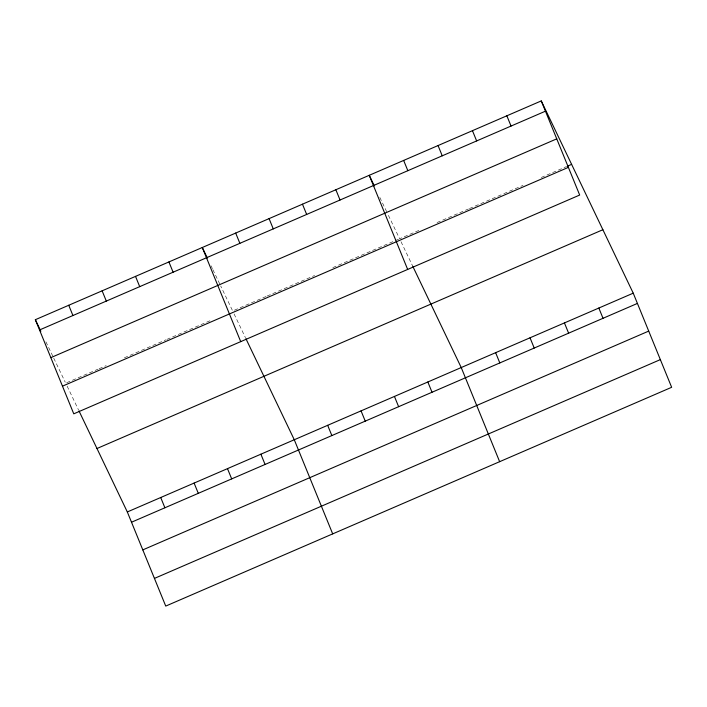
<?xml version="1.0" encoding="UTF-8"?>
<svg xmlns="http://www.w3.org/2000/svg" width="707" height="707" viewBox="0 0 707 707"><rect width="100%" height="100%" fill="white"/><g stroke="black" fill="none" stroke-linecap="round" stroke-linejoin="round"><path stroke-width="0.53" stroke-dasharray="3.54 2.65" d="M66.714 382.717L98.079 369.151M99.095 368.709L106.174 365.643M124.388 357.769L165.871 339.828M166.887 339.395L210.394 320.571M266.044 296.507L232.656 310.947L220.699 285.955M267.052 296.074L314.606 275.5M332.82 267.626L394.541 240.937M395.558 240.495L398.589 239.187M418.827 230.429L399.605 238.745L387.648 213.753M437.041 222.555L468.405 208.989M469.421 208.556L502.81 194.116M503.817 193.674L523.047 185.358M541.262 177.484L566.554 166.543M379.827 197.412L387.189 212.798M401.028 241.714L412.87 266.477M211.04 265.77L212.418 268.651M212.878 269.614L220.239 284.992M234.07 313.917L245.444 337.69M45.928 341.817L53.281 357.194M53.741 358.157L65.238 382.187M67.121 386.119L78.495 409.892"/><path stroke-width="1.06" d="M541.262 100.915L579.678 195.044L73.767 413.834L35.35 319.705L541.262 100.915L633.233 293.166L671.65 387.295L165.738 606.085L127.322 511.956L78.972 410.882M39.539 329.966L545.451 111.176M50.833 357.645L556.745 138.855M567.562 166.11L571.61 164.36M62.472 386.163L568.375 167.365M96.974 448.512L602.885 229.722M127.322 511.956L633.233 293.166M131.511 522.217L637.422 303.418M142.805 549.887L648.717 331.097M154.444 578.406L660.356 359.616M374.312 185.879L369.248 175.309L407.665 269.438M412.87 266.477L461.229 367.552L499.637 461.68M207.363 258.082L202.299 247.512L240.716 341.64M245.921 338.68L294.28 439.754L332.688 533.882M35.35 319.705L40.865 331.247M598.838 308.04L603.018 318.3M506.857 115.798L511.046 126.049M564.433 322.922L568.622 333.174M472.453 130.671L476.642 140.932M530.029 337.796L534.218 348.056M438.057 145.554L442.237 155.805M495.634 352.678L499.814 362.93M403.653 160.427L407.842 170.687M427.841 381.992L432.021 392.252M335.86 189.75L340.049 200.001M394.444 396.433L398.633 406.693M302.472 204.19L306.661 214.442M361.056 410.873L365.245 421.133M269.084 218.631L273.264 228.882M327.668 425.314L331.857 435.574M235.687 233.071L239.876 243.323M260.883 454.194L265.072 464.455M168.911 261.943L173.1 272.204M227.495 468.635L231.684 478.895M135.523 276.384L139.703 286.644M194.107 483.075L198.296 493.336M102.126 290.824L106.315 301.085M160.719 497.516L164.899 507.776M68.738 305.265L72.927 315.525"/></g></svg>
